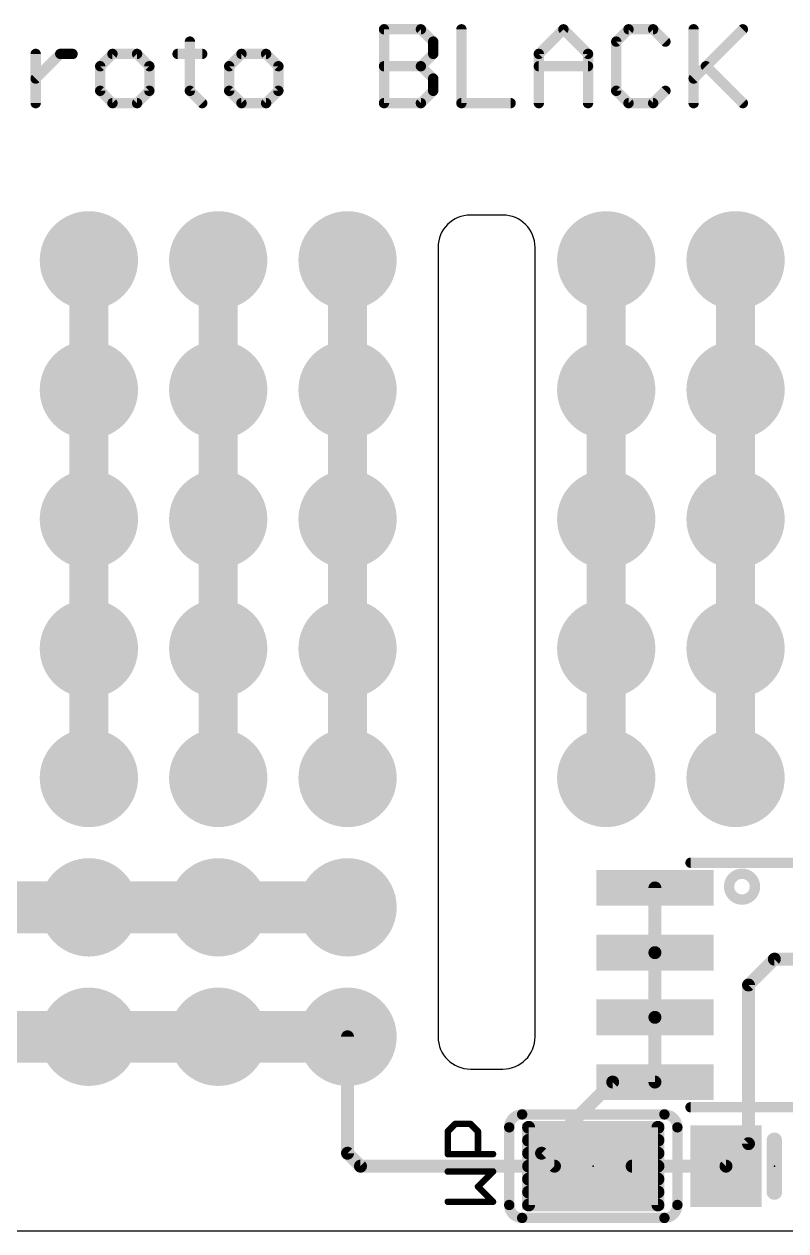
# Model space of a CAD drawing. Extents: x 0 to 65, y 0 to 56.5.
# Drawn here: x 35.94 to 50.9, y 0 to 23.69 of the extents above; entities that cross this region are included whole.
import ezdxf

# ---------------------------------------------------------------- set-up
doc = ezdxf.new("R2010")
doc.units = 0
for name, color, linetype in [('1', 12, 'CONTINUOUS'), ('16', 132, 'CONTINUOUS'), ('18', 110, 'CONTINUOUS'), ('20', 40, 'CONTINUOUS'), ('21', 253, 'CONTINUOUS'), ('23', 53, 'CONTINUOUS'), ('29', 253, 'CONTINUOUS'), ('30', 253, 'CONTINUOUS')]:
    doc.layers.add(name, color=color, linetype=linetype)

# ---------------------------------------------------------------- blocks, each defined once
blk = doc.blocks.new('RECT')
blk.add_solid([(-0.5, -0.5), (0.5, -0.5), (-0.5, 0.5), (0.5, 0.5)])
blk = doc.blocks.new('ROUNDV')
at = {"const_width": 0.5}
blk.add_lwpolyline([(0, -0.25, 1), (0, 0.25, 1), (0, -0.25)], format="xyb", dxfattribs=at)

msp = doc.modelspace()

# ---------------------------------------------------------------- linework, layer by layer
at = {"layer": '1', "const_width": 0.254}
for points in [[(48.327, 5.461), (48.327, 6.731)], [(48.327, 4.191), (48.327, 5.461)], [(50.165, 4.826), (50.673, 5.334)], [(50.673, 5.334), (53.4, 5.334)], [(50.165, 1.712), (50.165, 4.826)], [(48.327, 4.191), (48.327, 2.921)], [(42.291, 3.81), (42.291, 1.524)], [(47.498, 2.921), (46.101, 1.524)], [(48.327, 2.921), (47.498, 2.921)], [(49.723, 1.27), (50.165, 1.712)], [(42.291, 1.524), (42.545, 1.27)], [(46.101, 1.524), (46.355, 1.27)], [(42.545, 1.27), (46.355, 1.27)], [(47.879, 1.27), (49.723, 1.27)]]:
    msp.add_lwpolyline(points, dxfattribs=at)
at = {"layer": '1', "const_width": 0.127}
for points in [[(48.3905, 6.731, 1), (48.2635, 6.731)], [(48.3905, 5.461, 1), (48.2635, 5.461)], [(48.2635, 5.461, 1), (48.3905, 5.461)], [(50.673, 5.3975, 1), (50.673, 5.2705)], [(50.7179, 5.2891, 1), (50.6281, 5.3789)], [(50.2285, 4.826, 1), (50.1015, 4.826)], [(50.1201, 4.8709, 1), (50.2099, 4.7811)], [(48.3905, 4.191, 1), (48.2635, 4.191)], [(48.2635, 4.191, 1), (48.3905, 4.191)], [(42.3545, 3.81, 1), (42.2275, 3.81)], [(47.498, 2.9845, 1), (47.498, 2.8575)], [(47.5429, 2.8761, 1), (47.4531, 2.9659)], [(48.2635, 2.921, 1), (48.3905, 2.921)], [(48.327, 2.8575, 1), (48.327, 2.9845)], [(50.1015, 1.712, 1), (50.2285, 1.712)], [(50.2099, 1.6671, 1), (50.1201, 1.7569)], [(42.3359, 1.5689, 1), (42.2461, 1.4791)], [(42.2275, 1.524, 1), (42.3545, 1.524)], [(46.1459, 1.5689, 1), (46.0561, 1.4791)], [(46.0561, 1.5689, 1), (46.1459, 1.4791)], [(42.545, 1.3335, 1), (42.545, 1.2065)], [(42.5001, 1.2251, 1), (42.5899, 1.3149)], [(46.3101, 1.2251, 1), (46.3999, 1.3149)], [(46.355, 1.2065, 1), (46.355, 1.3335)], [(47.879, 1.3335, 1), (47.879, 1.2065)], [(49.6781, 1.3149, 1), (49.7679, 1.2251)], [(49.723, 1.2065, 1), (49.723, 1.3335)]]:
    msp.add_lwpolyline(points, format="xyb", dxfattribs=at)
at = {"layer": '16'}
for points, const_width in [([(37.211, 16.51), (37.211, 19.05)], 0.6096), ([(39.751, 16.51), (39.751, 19.05)], 0.6096), ([(42.291, 16.51), (42.291, 19.05)], 0.6096), ([(47.371, 16.51), (47.371, 19.05)], 0.6096), ([(49.911, 16.51), (49.911, 19.05)], 0.6096), ([(37.211, 13.97), (37.211, 16.51)], 0.6096), ([(39.751, 13.97), (39.751, 16.51)], 0.6096), ([(42.291, 13.97), (42.291, 16.51)], 0.6096), ([(47.371, 13.97), (47.371, 16.51)], 0.6096), ([(49.911, 13.97), (49.911, 16.51)], 0.6096), ([(37.211, 11.43), (37.211, 13.97)], 0.6096), ([(39.751, 11.43), (39.751, 13.97)], 0.6096), ([(42.291, 11.43), (42.291, 13.97)], 0.6096), ([(47.371, 11.43), (47.371, 13.97)], 0.6096), ([(49.911, 11.43), (49.911, 13.97)], 0.6096), ([(37.211, 8.89), (37.211, 11.43)], 0.6096), ([(39.751, 8.89), (39.751, 11.43)], 0.6096), ([(42.291, 8.89), (42.291, 11.43)], 0.6096), ([(47.371, 8.89), (47.371, 11.43)], 0.6096), ([(49.911, 8.89), (49.911, 11.43)], 0.6096), ([(37.211, 6.35), (34.671, 6.35)], 0.8128), ([(37.211, 6.35), (39.751, 6.35)], 0.8128), ([(42.291, 6.35), (39.751, 6.35)], 0.8128), ([(34.671, 3.81), (37.211, 3.81)], 0.8128), ([(37.211, 3.81), (39.751, 3.81)], 0.8128), ([(39.751, 3.81), (42.291, 3.81)], 0.8128)]:
    msp.add_lwpolyline(points, dxfattribs=dict(at, const_width=const_width))
for points, const_width in [([(37.3634, 19.05, 1), (37.0586, 19.05)], 0.3048), ([(39.9034, 19.05, 1), (39.5986, 19.05)], 0.3048), ([(42.4434, 19.05, 1), (42.1386, 19.05)], 0.3048), ([(47.5234, 19.05, 1), (47.2186, 19.05)], 0.3048), ([(50.0634, 19.05, 1), (49.7586, 19.05)], 0.3048), ([(37.3634, 16.51, 1), (37.0586, 16.51)], 0.3048), ([(37.0586, 16.51, 1), (37.3634, 16.51)], 0.3048), ([(39.9034, 16.51, 1), (39.5986, 16.51)], 0.3048), ([(39.5986, 16.51, 1), (39.9034, 16.51)], 0.3048), ([(42.4434, 16.51, 1), (42.1386, 16.51)], 0.3048), ([(42.1386, 16.51, 1), (42.4434, 16.51)], 0.3048), ([(47.5234, 16.51, 1), (47.2186, 16.51)], 0.3048), ([(47.2186, 16.51, 1), (47.5234, 16.51)], 0.3048), ([(50.0634, 16.51, 1), (49.7586, 16.51)], 0.3048), ([(49.7586, 16.51, 1), (50.0634, 16.51)], 0.3048), ([(37.3634, 13.97, 1), (37.0586, 13.97)], 0.3048), ([(39.9034, 13.97, 1), (39.5986, 13.97)], 0.3048), ([(42.4434, 13.97, 1), (42.1386, 13.97)], 0.3048), ([(47.5234, 13.97, 1), (47.2186, 13.97)], 0.3048), ([(50.0634, 13.97, 1), (49.7586, 13.97)], 0.3048), ([(37.0586, 13.97, 1), (37.3634, 13.97)], 0.3048), ([(39.5986, 13.97, 1), (39.9034, 13.97)], 0.3048), ([(42.1386, 13.97, 1), (42.4434, 13.97)], 0.3048), ([(47.2186, 13.97, 1), (47.5234, 13.97)], 0.3048), ([(49.7586, 13.97, 1), (50.0634, 13.97)], 0.3048), ([(37.3634, 11.43, 1), (37.0586, 11.43)], 0.3048), ([(39.9034, 11.43, 1), (39.5986, 11.43)], 0.3048), ([(42.4434, 11.43, 1), (42.1386, 11.43)], 0.3048), ([(47.5234, 11.43, 1), (47.2186, 11.43)], 0.3048), ([(50.0634, 11.43, 1), (49.7586, 11.43)], 0.3048), ([(37.0586, 11.43, 1), (37.3634, 11.43)], 0.3048), ([(39.5986, 11.43, 1), (39.9034, 11.43)], 0.3048), ([(42.1386, 11.43, 1), (42.4434, 11.43)], 0.3048), ([(47.2186, 11.43, 1), (47.5234, 11.43)], 0.3048), ([(49.7586, 11.43, 1), (50.0634, 11.43)], 0.3048), ([(37.0586, 8.89, 1), (37.3634, 8.89)], 0.3048), ([(39.5986, 8.89, 1), (39.9034, 8.89)], 0.3048), ([(42.1386, 8.89, 1), (42.4434, 8.89)], 0.3048), ([(47.2186, 8.89, 1), (47.5234, 8.89)], 0.3048), ([(49.7586, 8.89, 1), (50.0634, 8.89)], 0.3048), ([(37.211, 6.5532, 1), (37.211, 6.1468)], 0.4064), ([(37.211, 6.1468, 1), (37.211, 6.5532)], 0.4064), ([(39.751, 6.5532, 1), (39.751, 6.1468)], 0.4064), ([(39.751, 6.1468, 1), (39.751, 6.5532)], 0.4064), ([(42.291, 6.1468, 1), (42.291, 6.5532)], 0.4064), ([(37.211, 4.0132, 1), (37.211, 3.6068)], 0.4064), ([(37.211, 3.6068, 1), (37.211, 4.0132)], 0.4064), ([(39.751, 4.0132, 1), (39.751, 3.6068)], 0.4064), ([(39.751, 3.6068, 1), (39.751, 4.0132)], 0.4064), ([(42.291, 3.6068, 1), (42.291, 4.0132)], 0.4064)]:
    msp.add_lwpolyline(points, format="xyb", dxfattribs=dict(at, const_width=const_width))
at = {"layer": '20'}
for p, q in [((45.339, 19.939), (44.704, 19.939)), ((44.069, 19.304), (44.069, 3.81)), ((45.974, 3.81), (45.974, 19.304)), ((44.704, 3.175), (45.339, 3.175)), ((3, 0), (62, 0))]:
    msp.add_line(p, q, dxfattribs=at)
for centre, start, end in [((44.704, 19.304), 90, 180), ((45.339, 19.304), 0, 90), ((44.704, 3.81), 180, 270), ((45.339, 3.81), 270, 0)]:
    msp.add_arc(centre, 0.635, start, end, dxfattribs=at)
at = {"layer": '21'}
for points, const_width in [([(46.5665, 23.6211, 1), (46.4946, 23.5492)], 0.1016), ([(46.5665, 23.5492, 1), (46.4946, 23.6211)], 0.1016), ([(47.8452, 23.5492, 1), (47.7733, 23.6211)], 0.1016), ([(43.0579, 23.5851, 1), (42.9563, 23.5851)], 0.1016), ([(43.0071, 23.6359, 1), (43.0071, 23.5343)], 0.1016), ([(43.7675, 23.6211, 1), (43.6957, 23.5492)], 0.1016), ([(43.7316, 23.5343, 1), (43.7316, 23.6359)], 0.1016), ([(44.5781, 23.5851, 1), (44.4765, 23.5851)], 0.1016), ([(47.8093, 23.6359, 1), (47.8093, 23.5343)], 0.1016), ([(48.3282, 23.6211, 1), (48.2564, 23.5492)], 0.1016), ([(48.2923, 23.5343, 1), (48.2923, 23.6359)], 0.1016), ([(49.1388, 23.5851, 1), (49.0372, 23.5851)], 0.1016), ([(50.0899, 23.5492, 1), (50.0181, 23.6211)], 0.1016), ([(39.2455, 23.3436, 1), (39.1439, 23.3436)], 0.1016), ([(44.0239, 23.3436, 1), (43.9223, 23.3436)], 0.1016), ([(43.9372, 23.3077, 1), (44.009, 23.3796)], 0.1016), ([(47.5318, 23.3796, 1), (47.6037, 23.3077)], 0.1016), ([(47.6186, 23.3436, 1), (47.517, 23.3436)], 0.1016), ([(48.4979, 23.3077, 1), (48.5697, 23.3796)], 0.1016), ([(36.2169, 23.1021, 1), (36.1153, 23.1021)], 0.1016), ([(36.6491, 23.1529, 1), (36.6491, 23.0513)], 0.1016), ([(36.6851, 23.0662, 1), (36.6132, 23.138)], 0.1016), ([(36.8906, 23.0513, 1), (36.8906, 23.1529)], 0.1016), ([(37.6745, 23.1529, 1), (37.6745, 23.0513)], 0.1016), ([(37.7104, 23.0662, 1), (37.6386, 23.138)], 0.1016), ([(38.1934, 23.138, 1), (38.1216, 23.0662)], 0.1016), ([(38.1575, 23.0513, 1), (38.1575, 23.1529)], 0.1016), ([(38.9532, 23.1529, 1), (38.9532, 23.0513)], 0.1016), ([(39.4362, 23.0513, 1), (39.4362, 23.1529)], 0.1016), ([(40.2082, 23.1529, 1), (40.2082, 23.0513)], 0.1016), ([(40.2441, 23.0662, 1), (40.1723, 23.138)], 0.1016), ([(40.7271, 23.138, 1), (40.6553, 23.0662)], 0.1016), ([(40.6912, 23.0513, 1), (40.6912, 23.1529)], 0.1016), ([(43.9223, 23.1021, 1), (44.0239, 23.1021)], 0.1016), ([(44.009, 23.0662, 1), (43.9372, 23.138)], 0.1016), ([(46.0983, 23.1021, 1), (45.9967, 23.1021)], 0.1016), ([(46.0116, 23.138, 1), (46.0835, 23.0662)], 0.1016), ([(47.0644, 23.1021, 1), (46.9628, 23.1021)], 0.1016), ([(46.9776, 23.0662, 1), (47.0495, 23.138)], 0.1016), ([(37.397, 22.8965, 1), (37.4689, 22.8247)], 0.1016), ([(37.4838, 22.8606, 1), (37.3822, 22.8606)], 0.1016), ([(38.4498, 22.8606, 1), (38.3482, 22.8606)], 0.1016), ([(38.3631, 22.8247, 1), (38.4349, 22.8965)], 0.1016), ([(39.9307, 22.8965, 1), (40.0026, 22.8247)], 0.1016), ([(40.0175, 22.8606, 1), (39.9159, 22.8606)], 0.1016), ([(40.9835, 22.8606, 1), (40.8819, 22.8606)], 0.1016), ([(40.8968, 22.8247, 1), (40.9686, 22.8965)], 0.1016), ([(43.0071, 22.9114, 1), (43.0071, 22.8098)], 0.1016), ([(43.7675, 22.8965, 1), (43.6957, 22.8247)], 0.1016), ([(43.6957, 22.8965, 1), (43.7675, 22.8247)], 0.1016), ([(43.7316, 22.8098, 1), (43.7316, 22.9114)], 0.1016), ([(46.0475, 22.9114, 1), (46.0475, 22.8098)], 0.1016), ([(47.0136, 22.8098, 1), (47.0136, 22.9114)], 0.1016), ([(49.3654, 22.8965, 1), (49.2936, 22.8247)], 0.1016), ([(36.1302, 22.655, 1), (36.202, 22.5832)], 0.1016), ([(44.0239, 22.6191, 1), (43.9223, 22.6191)], 0.1016), ([(43.9372, 22.5832, 1), (44.009, 22.655)], 0.1016), ([(49.0521, 22.655, 1), (49.1239, 22.5832)], 0.1016), ([(37.4689, 22.4135, 1), (37.397, 22.3417)], 0.1016), ([(37.3822, 22.3776, 1), (37.4838, 22.3776)], 0.1016), ([(38.3482, 22.3776, 1), (38.4498, 22.3776)], 0.1016), ([(38.4349, 22.3417, 1), (38.3631, 22.4135)], 0.1016), ([(39.2306, 22.4135, 1), (39.1588, 22.3417)], 0.1016), ([(39.1439, 22.3776, 1), (39.2455, 22.3776)], 0.1016), ([(40.0026, 22.4135, 1), (39.9307, 22.3417)], 0.1016), ([(39.9159, 22.3776, 1), (40.0175, 22.3776)], 0.1016), ([(40.8819, 22.3776, 1), (40.9835, 22.3776)], 0.1016), ([(40.9686, 22.3417, 1), (40.8968, 22.4135)], 0.1016), ([(43.9223, 22.3776, 1), (44.0239, 22.3776)], 0.1016), ([(44.009, 22.3417, 1), (43.9372, 22.4135)], 0.1016), ([(47.6037, 22.4135, 1), (47.5318, 22.3417)], 0.1016), ([(47.517, 22.3776, 1), (47.6186, 22.3776)], 0.1016), ([(48.5697, 22.3417, 1), (48.4979, 22.4135)], 0.1016), ([(36.1153, 22.1361, 1), (36.2169, 22.1361)], 0.1016), ([(37.6745, 22.1869, 1), (37.6745, 22.0853)], 0.1016), ([(37.6386, 22.1002, 1), (37.7104, 22.172)], 0.1016), ([(38.1216, 22.172, 1), (38.1934, 22.1002)], 0.1016), ([(38.1575, 22.0853, 1), (38.1575, 22.1869)], 0.1016), ([(39.4003, 22.1002, 1), (39.4721, 22.172)], 0.1016), ([(40.2082, 22.1869, 1), (40.2082, 22.0853)], 0.1016), ([(40.1723, 22.1002, 1), (40.2441, 22.172)], 0.1016), ([(40.6553, 22.172, 1), (40.7271, 22.1002)], 0.1016), ([(40.6912, 22.0853, 1), (40.6912, 22.1869)], 0.1016), ([(43.0071, 22.1869, 1), (43.0071, 22.0853)], 0.1016), ([(42.9563, 22.1361, 1), (43.0579, 22.1361)], 0.1016), ([(43.6957, 22.172, 1), (43.7675, 22.1002)], 0.1016), ([(43.7316, 22.0853, 1), (43.7316, 22.1869)], 0.1016), ([(44.5273, 22.1869, 1), (44.5273, 22.0853)], 0.1016), ([(44.4765, 22.1361, 1), (44.5781, 22.1361)], 0.1016), ([(45.4933, 22.0853, 1), (45.4933, 22.1869)], 0.1016), ([(45.9967, 22.1361, 1), (46.0983, 22.1361)], 0.1016), ([(46.9628, 22.1361, 1), (47.0644, 22.1361)], 0.1016), ([(47.8093, 22.1869, 1), (47.8093, 22.0853)], 0.1016), ([(47.7733, 22.1002, 1), (47.8452, 22.172)], 0.1016), ([(48.2564, 22.172, 1), (48.3282, 22.1002)], 0.1016), ([(48.2923, 22.0853, 1), (48.2923, 22.1869)], 0.1016), ([(49.0372, 22.1361, 1), (49.1388, 22.1361)], 0.1016), ([(50.0181, 22.1002, 1), (50.0899, 22.172)], 0.1016), ([(37.3634, 19.05, 1), (37.0586, 19.05)], 0.3048), ([(39.9034, 19.05, 1), (39.5986, 19.05)], 0.3048), ([(42.4434, 19.05, 1), (42.1386, 19.05)], 0.3048), ([(47.5234, 19.05, 1), (47.2186, 19.05)], 0.3048), ([(50.0634, 19.05, 1), (49.7586, 19.05)], 0.3048), ([(37.0586, 8.636, 1), (37.3634, 8.636)], 0.3048), ([(39.5986, 8.636, 1), (39.9034, 8.636)], 0.3048), ([(42.1386, 8.636, 1), (42.4434, 8.636)], 0.3048), ([(47.2186, 8.636, 1), (47.5234, 8.636)], 0.3048), ([(49.7586, 8.636, 1), (50.0634, 8.636)], 0.3048), ([(49.027, 7.2768, 1), (49.027, 7.1752)], 0.1016), ([(50.038, 6.5024, 1), (50.038, 7.0104, 1), (50.038, 6.5024)], 0.2032), ([(42.545, 6.1468, 1), (42.545, 6.5532)], 0.4064), ([(42.291, 3.6068, 1), (42.291, 4.0132)], 0.4064), ([(45.72, 2.286, 0.4142), (45.466, 2.032)], 0.2032), ([(45.72, 2.3368, 1), (45.72, 2.2352)], 0.1016), ([(45.72, 2.2352, 1), (45.72, 2.3368)], 0.1016), ([(48.768, 2.032, 0.4142), (48.514, 2.286)], 0.2032), ([(48.514, 2.3368, 1), (48.514, 2.2352)], 0.1016), ([(48.514, 2.2352, 1), (48.514, 2.3368)], 0.1016), ([(49.027, 2.4768, 1), (49.027, 2.3752)], 0.1016), ([(44.407, 2.1319, 1), (44.407, 2.0684)], 0.0635), ([(44.4295, 2.0777, 1), (44.3846, 2.1226)], 0.0635), ([(44.7261, 2.1226, 1), (44.6812, 2.0777)], 0.0635), ([(44.7036, 2.0684, 1), (44.7036, 2.1319)], 0.0635), ([(45.5168, 2.032, 1), (45.4152, 2.032)], 0.1016), ([(48.8188, 2.032, 1), (48.7172, 2.032)], 0.1016), ([(44.2905, 1.9519, 1), (44.227, 1.9519)], 0.0635), ([(44.2363, 1.9743, 1), (44.2812, 1.9294)], 0.0635), ([(44.8837, 1.9519, 1), (44.8202, 1.9519)], 0.0635), ([(44.8295, 1.9294, 1), (44.8744, 1.9743)], 0.0635), ([(45.4152, 2.032, 1), (45.5168, 2.032)], 0.1016), ([(48.7172, 2.032, 1), (48.8188, 2.032)], 0.1016), ([(50.7492, 1.778, 1), (50.5968, 1.778)], 0.1524), ([(44.2587, 1.5388, 1), (44.2587, 1.4753)], 0.0635), ([(44.227, 1.507, 1), (44.2905, 1.507)], 0.0635), ([(44.8202, 1.507, 1), (44.8837, 1.507)], 0.0635), ([(45.1485, 1.4753, 1), (45.1485, 1.5388)], 0.0635), ([(44.2587, 1.1964, 1), (44.2587, 1.1329)], 0.0635), ([(45.171, 1.1422, 1), (45.126, 1.1871)], 0.0635), ([(45.1485, 1.1329, 1), (45.1485, 1.1964)], 0.0635), ([(44.8744, 0.8905, 1), (44.8295, 0.8456)], 0.0635), ([(44.8295, 0.8905, 1), (44.8744, 0.8456)], 0.0635), ([(50.5968, 0.762, 1), (50.7492, 0.762)], 0.1524), ([(44.2587, 0.6033, 1), (44.2587, 0.5397)], 0.0635), ([(45.126, 0.549, 1), (45.171, 0.594)], 0.0635), ([(45.1485, 0.5397, 1), (45.1485, 0.6033)], 0.0635), ([(45.466, 0.508, 0.4142), (45.72, 0.254)], 0.2032), ([(45.5168, 0.508, 1), (45.4152, 0.508)], 0.1016), ([(45.4152, 0.508, 1), (45.5168, 0.508)], 0.1016), ([(48.514, 0.254, 0.4142), (48.768, 0.508)], 0.2032), ([(48.8188, 0.508, 1), (48.7172, 0.508)], 0.1016), ([(48.7172, 0.508, 1), (48.8188, 0.508)], 0.1016), ([(45.72, 0.3048, 1), (45.72, 0.2032)], 0.1016), ([(45.72, 0.2032, 1), (45.72, 0.3048)], 0.1016), ([(48.514, 0.3048, 1), (48.514, 0.2032)], 0.1016), ([(48.514, 0.2032, 1), (48.514, 0.3048)], 0.1016)]:
    msp.add_lwpolyline(points, format="xyb", dxfattribs=dict(at, const_width=const_width))
for points, const_width in [([(43.0071, 22.1361), (43.0071, 23.5851)], 0.2032), ([(43.0071, 23.5851), (43.7316, 23.5851)], 0.2032), ([(43.7316, 23.5851), (43.9731, 23.3436)], 0.2032), ([(44.5273, 23.5851), (44.5273, 22.1361)], 0.2032), ([(46.0475, 23.1021), (46.5306, 23.5851)], 0.2032), ([(46.5306, 23.5851), (47.0136, 23.1021)], 0.2032), ([(47.8093, 23.5851), (47.5678, 23.3436)], 0.2032), ([(48.2923, 23.5851), (47.8093, 23.5851)], 0.2032), ([(48.5338, 23.3436), (48.2923, 23.5851)], 0.2032), ([(49.088, 23.5851), (49.088, 22.1361)], 0.2032), ([(49.088, 22.6191), (50.054, 23.5851)], 0.2032), ([(39.1947, 23.3436), (39.1947, 22.3776)], 0.2032), ([(43.9731, 23.3436), (43.9731, 23.1021)], 0.2032), ([(47.5678, 23.3436), (47.5678, 22.3776)], 0.2032), ([(36.1661, 22.1361), (36.1661, 23.1021)], 0.2032), ([(36.1661, 22.6191), (36.6491, 23.1021)], 0.2032), ([(36.6491, 23.1021), (36.8906, 23.1021)], 0.2032), ([(37.6745, 23.1021), (37.433, 22.8606)], 0.2032), ([(38.1575, 23.1021), (37.6745, 23.1021)], 0.2032), ([(38.399, 22.8606), (38.1575, 23.1021)], 0.2032), ([(38.9532, 23.1021), (39.4362, 23.1021)], 0.2032), ([(40.2082, 23.1021), (39.9667, 22.8606)], 0.2032), ([(40.6912, 23.1021), (40.2082, 23.1021)], 0.2032), ([(40.9327, 22.8606), (40.6912, 23.1021)], 0.2032), ([(43.9731, 23.1021), (43.7316, 22.8606)], 0.2032), ([(46.0475, 22.1361), (46.0475, 23.1021)], 0.2032), ([(47.0136, 23.1021), (47.0136, 22.1361)], 0.2032), ([(37.433, 22.8606), (37.433, 22.3776)], 0.2032), ([(38.399, 22.3776), (38.399, 22.8606)], 0.2032), ([(39.9667, 22.8606), (39.9667, 22.3776)], 0.2032), ([(40.9327, 22.3776), (40.9327, 22.8606)], 0.2032), ([(43.0071, 22.8606), (43.7316, 22.8606)], 0.2032), ([(43.7316, 22.8606), (43.9731, 22.6191)], 0.2032), ([(46.0475, 22.8606), (47.0136, 22.8606)], 0.2032), ([(49.3295, 22.8606), (50.054, 22.1361)], 0.2032), ([(43.9731, 22.6191), (43.9731, 22.3776)], 0.2032), ([(37.433, 22.3776), (37.6745, 22.1361)], 0.2032), ([(38.1575, 22.1361), (38.399, 22.3776)], 0.2032), ([(39.1947, 22.3776), (39.4362, 22.1361)], 0.2032), ([(39.9667, 22.3776), (40.2082, 22.1361)], 0.2032), ([(40.6912, 22.1361), (40.9327, 22.3776)], 0.2032), ([(43.9731, 22.3776), (43.7316, 22.1361)], 0.2032), ([(47.5678, 22.3776), (47.8093, 22.1361)], 0.2032), ([(48.2923, 22.1361), (48.5338, 22.3776)], 0.2032), ([(37.6745, 22.1361), (38.1575, 22.1361)], 0.2032), ([(40.2082, 22.1361), (40.6912, 22.1361)], 0.2032), ([(43.7316, 22.1361), (43.0071, 22.1361)], 0.2032), ([(44.5273, 22.1361), (45.4933, 22.1361)], 0.2032), ([(47.8093, 22.1361), (48.2923, 22.1361)], 0.2032), ([(37.211, 19.05), (37.211, 8.636)], 0.6096), ([(39.751, 19.05), (39.751, 8.636)], 0.6096), ([(42.291, 19.05), (42.291, 8.636)], 0.6096), ([(47.371, 19.05), (47.371, 8.636)], 0.6096), ([(49.911, 19.05), (49.911, 8.636)], 0.6096), ([(49.027, 7.226), (52.827, 7.226)], 0.2032), ([(11.811, 6.35), (42.545, 6.35)], 0.8128), ([(11.811, 3.81), (42.291, 3.81)], 0.8128), ([(45.72, 2.286), (48.514, 2.286)], 0.2032), ([(52.827, 2.426), (49.027, 2.426)], 0.2032), ([(44.2587, 1.9519), (44.407, 2.1002)], 0.127), ([(44.407, 2.1002), (44.7036, 2.1002)], 0.127), ([(44.7036, 2.1002), (44.8519, 1.9519)], 0.127), ([(45.466, 0.508), (45.466, 2.032)], 0.2032), ([(48.768, 0.508), (48.768, 2.032)], 0.2032), ([(44.2587, 1.507), (44.2587, 1.9519)], 0.127), ([(44.8519, 1.9519), (44.8519, 1.507)], 0.127), ([(50.673, 1.778), (50.673, 0.762)], 0.3048), ([(45.1485, 1.507), (44.2587, 1.507)], 0.127), ([(45.1485, 1.1647), (44.2587, 1.1647)], 0.127), ([(44.8519, 0.8681), (45.1485, 1.1647)], 0.127), ([(45.1485, 0.5715), (44.8519, 0.8681)], 0.127), ([(44.2587, 0.5715), (45.1485, 0.5715)], 0.127), ([(48.514, 0.254), (45.72, 0.254)], 0.2032)]:
    msp.add_lwpolyline(points, dxfattribs=dict(at, const_width=const_width))
at = {"layer": '23'}
for p in [(47.117, 1.27), (50.673, 1.27)]:
    msp.add_point(p, dxfattribs=at)
at = {"layer": '29', "const_width": 0.254}
for points in [[(45.847, 2.032), (48.387, 2.032)], [(45.847, 0.508), (45.847, 2.032)], [(48.387, 2.032), (48.387, 0.508)], [(45.847, 1.778), (48.387, 1.778)], [(45.847, 1.524), (48.387, 1.524)], [(45.847, 1.27), (48.387, 1.27)], [(45.847, 1.016), (48.387, 1.016)], [(45.847, 0.762), (48.387, 0.762)], [(48.387, 0.508), (45.847, 0.508)], [(45.847, 0.508), (48.387, 0.508)]]:
    msp.add_lwpolyline(points, dxfattribs=at)
at = {"layer": '29', "const_width": 0.127}
for points in [[(45.847, 2.0955, 1), (45.847, 1.9685)], [(45.9105, 2.032, 1), (45.7835, 2.032)], [(48.4505, 2.032, 1), (48.3235, 2.032)], [(48.387, 1.9685, 1), (48.387, 2.0955)], [(45.847, 1.8415, 1), (45.847, 1.7145)], [(48.387, 1.7145, 1), (48.387, 1.8415)], [(45.847, 1.5875, 1), (45.847, 1.4605)], [(48.387, 1.4605, 1), (48.387, 1.5875)], [(45.847, 1.3335, 1), (45.847, 1.2065)], [(48.387, 1.2065, 1), (48.387, 1.3335)], [(45.847, 1.0795, 1), (45.847, 0.9525)], [(48.387, 0.9525, 1), (48.387, 1.0795)], [(45.847, 0.8255, 1), (45.847, 0.6985)], [(48.387, 0.6985, 1), (48.387, 0.8255)], [(45.847, 0.5715, 1), (45.847, 0.4445)], [(45.847, 0.5715, 1), (45.847, 0.4445)], [(45.7835, 0.508, 1), (45.9105, 0.508)], [(48.3235, 0.508, 1), (48.4505, 0.508)], [(48.387, 0.4445, 1), (48.387, 0.5715)], [(48.387, 0.4445, 1), (48.387, 0.5715)]]:
    msp.add_lwpolyline(points, format="xyb", dxfattribs=at)

# ---------------------------------------------------------------- block references
at = {"layer": '1', "xscale": 0.6, "yscale": 2.2, "rotation": 270}
for p in [(48.327, 6.731), (48.327, 5.461), (48.327, 4.191), (48.327, 2.921)]:
    msp.add_blockref('RECT', p, dxfattribs=at)
at = {"layer": '1'}
for p, xscale, yscale in [((46.355, 1.27), 1.1684, 1.6002), ((47.879, 1.27), 1.1684, 1.6002), ((49.723, 1.27), 1.3, 1.5), ((47.117, 1.27), 0.635, 0.2032)]:
    msp.add_blockref('RECT', p, dxfattribs=dict(at, xscale=xscale, yscale=yscale))
at = {"layer": '18', "xscale": 1.9304, "yscale": 1.9304}
for p in [(37.211, 19.05), (37.211, 19.05), (39.751, 19.05), (39.751, 19.05), (42.291, 19.05), (42.291, 19.05), (47.371, 19.05), (47.371, 19.05), (49.911, 19.05), (49.911, 19.05), (37.211, 16.51), (37.211, 16.51), (39.751, 16.51), (39.751, 16.51), (42.291, 16.51), (42.291, 16.51), (47.371, 16.51), (47.371, 16.51), (49.911, 16.51), (49.911, 16.51), (37.211, 13.97), (37.211, 13.97), (39.751, 13.97), (39.751, 13.97), (42.291, 13.97), (42.291, 13.97), (47.371, 13.97), (47.371, 13.97), (49.911, 13.97), (49.911, 13.97), (37.211, 11.43), (37.211, 11.43), (39.751, 11.43), (39.751, 11.43), (42.291, 11.43), (42.291, 11.43), (47.371, 11.43), (47.371, 11.43), (49.911, 11.43), (49.911, 11.43), (37.211, 8.89), (37.211, 8.89), (39.751, 8.89), (39.751, 8.89), (42.291, 8.89), (42.291, 8.89), (47.371, 8.89), (47.371, 8.89), (49.911, 8.89), (49.911, 8.89), (37.211, 6.35), (37.211, 6.35), (39.751, 6.35), (39.751, 6.35), (42.291, 6.35), (42.291, 6.35), (37.211, 3.81), (37.211, 3.81), (39.751, 3.81), (39.751, 3.81), (42.291, 3.81), (42.291, 3.81)]:
    msp.add_blockref('ROUNDV', p, dxfattribs=at)
at = {"layer": '29', "xscale": 0.7016, "yscale": 2.3016, "rotation": 270}
for p in [(48.327, 6.731), (48.327, 5.461), (48.327, 4.191), (48.327, 2.921)]:
    msp.add_blockref('RECT', p, dxfattribs=at)
at = {"layer": '29'}
for p, xscale, yscale in [((46.355, 1.27), 1.27, 1.7018), ((47.879, 1.27), 1.27, 1.7018), ((49.723, 1.27), 1.4016, 1.6016), ((47.117, 1.27), 0.7366, 0.3048)]:
    msp.add_blockref('RECT', p, dxfattribs=dict(at, xscale=xscale, yscale=yscale))
at = {"layer": '30'}
for p, xscale, yscale in [((37.211, 13.9065), 0.762, 10.541), ((39.751, 13.9065), 0.762, 10.541), ((42.291, 13.9065), 0.762, 10.541), ((47.371, 13.9065), 0.762, 10.541), ((49.911, 13.9065), 0.762, 10.541), ((27.051, 6.35), 31.242, 1.016), ((27.178, 3.81), 30.988, 1.016)]:
    msp.add_blockref('RECT', p, dxfattribs=dict(at, xscale=xscale, yscale=yscale))

doc.saveas('drawing.dxf')
